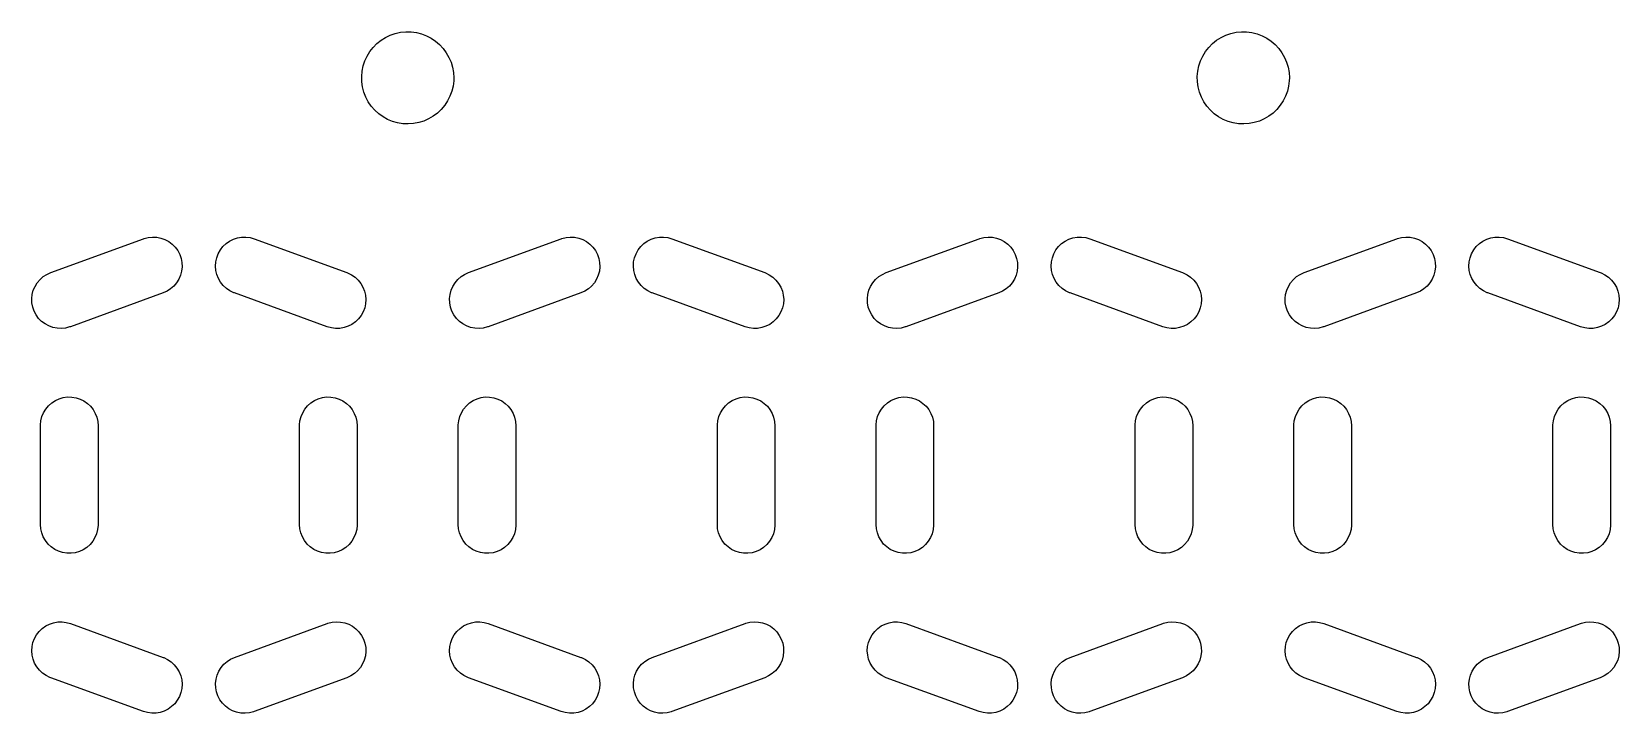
# Model space of a CAD drawing. Extents: x 15 to 417, y -163 to -100.
# Drawn here: x 218.4 to 315, y -141.5 to -100.1 of the extents above; entities that cross this region are included whole.
import ezdxf

# ---------------------------------------------------------------- set-up
doc = ezdxf.new("R2010")
doc.units = 0
doc.layers.add('BLACK', color=7, linetype='CONTINUOUS')

msp = doc.modelspace()

# ---------------------------------------------------------------- linework, layer by layer
at = {"layer": 'BLACK', "linetype": 'CONTINUOUS'}
for p, q in [((239.951, -100.416), (240.242, -100.278)), ((240.242, -100.278), (240.547, -100.173)), ((240.547, -100.173), (240.862, -100.104)), ((240.862, -100.104), (241.183, -100.072)), ((241.183, -100.072), (241.505, -100.078)), ((241.505, -100.078), (241.825, -100.12)), ((241.825, -100.12), (242.137, -100.198)), ((242.137, -100.198), (242.439, -100.312)), ((242.439, -100.312), (242.725, -100.46)), ((290.751, -100.416), (291.042, -100.278)), ((291.042, -100.278), (291.347, -100.173)), ((291.347, -100.173), (291.662, -100.104)), ((291.662, -100.104), (291.983, -100.072)), ((291.983, -100.072), (292.305, -100.078)), ((292.305, -100.078), (292.625, -100.12)), ((292.625, -100.12), (292.937, -100.198)), ((292.937, -100.198), (293.239, -100.312)), ((293.239, -100.312), (293.525, -100.46)), ((238.832, -101.547), (239.001, -101.272)), ((239.001, -101.272), (239.2, -101.018)), ((239.2, -101.018), (239.426, -100.789)), ((239.426, -100.789), (239.678, -100.588)), ((239.678, -100.588), (239.951, -100.416)), ((242.725, -100.46), (242.993, -100.64)), ((242.993, -100.64), (243.238, -100.849)), ((243.238, -100.849), (243.457, -101.085)), ((243.457, -101.085), (243.648, -101.345)), ((289.632, -101.547), (289.801, -101.272)), ((289.801, -101.272), (290, -101.018)), ((290, -101.018), (290.226, -100.789)), ((290.226, -100.789), (290.478, -100.588)), ((290.478, -100.588), (290.751, -100.416)), ((293.525, -100.46), (293.793, -100.64)), ((293.793, -100.64), (294.038, -100.849)), ((294.038, -100.849), (294.257, -101.085)), ((294.257, -101.085), (294.448, -101.345)), ((238.53, -102.461), (238.595, -102.145)), ((238.595, -102.145), (238.697, -101.839)), ((238.697, -101.839), (238.832, -101.547)), ((243.648, -101.345), (243.808, -101.625)), ((243.808, -101.625), (243.934, -101.922)), ((243.934, -101.922), (244.026, -102.231)), ((244.026, -102.231), (244.081, -102.548)), ((289.33, -102.461), (289.395, -102.145)), ((289.395, -102.145), (289.497, -101.839)), ((289.497, -101.839), (289.632, -101.547)), ((294.448, -101.345), (294.608, -101.625)), ((294.608, -101.625), (294.734, -101.922)), ((294.734, -101.922), (294.826, -102.231)), ((294.826, -102.231), (294.881, -102.548)), ((238.501, -102.782), (238.53, -102.461)), ((238.51, -103.104), (238.501, -102.782)), ((238.555, -103.423), (238.51, -103.104)), ((244.094, -103.046), (244.056, -103.366)), ((244.081, -102.548), (244.1, -102.87)), ((244.1, -102.87), (244.094, -103.046)), ((289.301, -102.782), (289.33, -102.461)), ((289.31, -103.104), (289.301, -102.782)), ((289.355, -103.423), (289.31, -103.104)), ((294.894, -103.046), (294.856, -103.366)), ((294.881, -102.548), (294.9, -102.87)), ((294.9, -102.87), (294.894, -103.046)), ((238.637, -103.735), (238.555, -103.423)), ((238.754, -104.036), (238.637, -103.735)), ((238.905, -104.32), (238.754, -104.036)), ((243.87, -103.982), (243.725, -104.27)), ((243.98, -103.679), (243.87, -103.982)), ((244.056, -103.366), (243.98, -103.679)), ((289.437, -103.735), (289.355, -103.423)), ((289.554, -104.036), (289.437, -103.735)), ((289.705, -104.32), (289.554, -104.036)), ((294.67, -103.982), (294.525, -104.27)), ((294.78, -103.679), (294.67, -103.982)), ((294.856, -103.366), (294.78, -103.679)), ((239.088, -104.586), (238.905, -104.32)), ((239.299, -104.829), (239.088, -104.586)), ((239.538, -105.046), (239.299, -104.829)), ((239.8, -105.234), (239.538, -105.046)), ((243.107, -105.009), (242.849, -105.202)), ((243.341, -104.787), (243.107, -105.009)), ((243.548, -104.539), (243.341, -104.787)), ((243.725, -104.27), (243.548, -104.539)), ((289.888, -104.586), (289.705, -104.32)), ((290.099, -104.829), (289.888, -104.586)), ((290.338, -105.046), (290.099, -104.829)), ((290.6, -105.234), (290.338, -105.046)), ((293.907, -105.009), (293.649, -105.202)), ((294.141, -104.787), (293.907, -105.009)), ((294.348, -104.539), (294.141, -104.787)), ((294.525, -104.27), (294.348, -104.539)), ((240.081, -105.391), (239.8, -105.234)), ((240.379, -105.514), (240.081, -105.391)), ((240.689, -105.603), (240.379, -105.514)), ((241.007, -105.655), (240.689, -105.603)), ((241.329, -105.67), (241.007, -105.655)), ((241.651, -105.648), (241.329, -105.67)), ((241.968, -105.589), (241.651, -105.648)), ((242.276, -105.494), (241.968, -105.589)), ((242.571, -105.365), (242.276, -105.494)), ((242.849, -105.202), (242.571, -105.365)), ((290.881, -105.391), (290.6, -105.234)), ((291.179, -105.514), (290.881, -105.391)), ((291.489, -105.603), (291.179, -105.514)), ((291.807, -105.655), (291.489, -105.603)), ((292.129, -105.67), (291.807, -105.655)), ((292.451, -105.648), (292.129, -105.67)), ((292.768, -105.589), (292.451, -105.648)), ((293.076, -105.494), (292.768, -105.589)), ((293.371, -105.365), (293.076, -105.494)), ((293.649, -105.202), (293.371, -105.365)), ((219.594, -114.698), (225.233, -112.645)), ((225.233, -112.645), (225.276, -112.63)), ((225.276, -112.63), (225.527, -112.567)), ((225.527, -112.567), (225.785, -112.541)), ((225.785, -112.541), (226.044, -112.553)), ((226.044, -112.553), (226.299, -112.604)), ((226.299, -112.604), (226.543, -112.691)), ((226.543, -112.691), (226.771, -112.814)), ((226.771, -112.814), (226.979, -112.969)), ((230.256, -112.94), (230.468, -112.79)), ((230.468, -112.79), (230.699, -112.673)), ((230.699, -112.673), (230.946, -112.592)), ((230.946, -112.592), (231.201, -112.548)), ((231.201, -112.548), (231.461, -112.542)), ((231.461, -112.542), (231.718, -112.575)), ((231.718, -112.575), (231.967, -112.645)), ((231.967, -112.645), (237.606, -114.698)), ((244.994, -114.698), (250.633, -112.645)), ((250.633, -112.645), (250.676, -112.63)), ((250.676, -112.63), (250.927, -112.567)), ((250.927, -112.567), (251.185, -112.541)), ((251.185, -112.541), (251.444, -112.553)), ((251.444, -112.553), (251.699, -112.604)), ((251.699, -112.604), (251.943, -112.691)), ((251.943, -112.691), (252.171, -112.814)), ((252.171, -112.814), (252.379, -112.969)), ((255.656, -112.94), (255.868, -112.79)), ((255.868, -112.79), (256.099, -112.673)), ((256.099, -112.673), (256.346, -112.592)), ((256.346, -112.592), (256.601, -112.548)), ((256.601, -112.548), (256.861, -112.542)), ((256.861, -112.542), (257.118, -112.575)), ((257.118, -112.575), (257.367, -112.645)), ((257.367, -112.645), (263.006, -114.698)), ((270.394, -114.698), (276.033, -112.645)), ((276.033, -112.645), (276.076, -112.63)), ((276.076, -112.63), (276.327, -112.567)), ((276.327, -112.567), (276.585, -112.541)), ((276.585, -112.541), (276.844, -112.553)), ((276.844, -112.553), (277.099, -112.604)), ((277.099, -112.604), (277.343, -112.691)), ((277.343, -112.691), (277.571, -112.814)), ((277.571, -112.814), (277.779, -112.969)), ((281.056, -112.94), (281.268, -112.79)), ((281.268, -112.79), (281.499, -112.673)), ((281.499, -112.673), (281.746, -112.592)), ((281.746, -112.592), (282.001, -112.548)), ((282.001, -112.548), (282.261, -112.542)), ((282.261, -112.542), (282.518, -112.575)), ((282.518, -112.575), (282.767, -112.645)), ((282.767, -112.645), (288.406, -114.698)), ((295.794, -114.698), (301.433, -112.645)), ((301.433, -112.645), (301.476, -112.63)), ((301.476, -112.63), (301.727, -112.567)), ((301.727, -112.567), (301.985, -112.541)), ((301.985, -112.541), (302.244, -112.553)), ((302.244, -112.553), (302.499, -112.604)), ((302.499, -112.604), (302.743, -112.691)), ((302.743, -112.691), (302.971, -112.814)), ((302.971, -112.814), (303.179, -112.969)), ((306.456, -112.94), (306.668, -112.79)), ((306.668, -112.79), (306.899, -112.673)), ((306.899, -112.673), (307.146, -112.592)), ((307.146, -112.592), (307.401, -112.548)), ((307.401, -112.548), (307.661, -112.542)), ((307.661, -112.542), (307.918, -112.575)), ((307.918, -112.575), (308.167, -112.645)), ((308.167, -112.645), (313.806, -114.698)), ((226.979, -112.969), (227.162, -113.153)), ((227.162, -113.153), (227.315, -113.363)), ((227.315, -113.363), (227.436, -113.592)), ((227.436, -113.592), (227.521, -113.837)), ((227.521, -113.837), (227.57, -114.092)), ((229.636, -114.046), (229.691, -113.793)), ((229.691, -113.793), (229.783, -113.55)), ((229.783, -113.55), (229.91, -113.324)), ((229.91, -113.324), (230.068, -113.119)), ((230.068, -113.119), (230.256, -112.94)), ((252.379, -112.969), (252.562, -113.153)), ((252.562, -113.153), (252.715, -113.363)), ((252.715, -113.363), (252.836, -113.592)), ((252.836, -113.592), (252.921, -113.837)), ((252.921, -113.837), (252.97, -114.092)), ((255.036, -114.046), (255.091, -113.793)), ((255.091, -113.793), (255.183, -113.55)), ((255.183, -113.55), (255.31, -113.324)), ((255.31, -113.324), (255.468, -113.119)), ((255.468, -113.119), (255.656, -112.94)), ((277.779, -112.969), (277.962, -113.153)), ((277.962, -113.153), (278.115, -113.363)), ((278.115, -113.363), (278.236, -113.592)), ((278.236, -113.592), (278.321, -113.837)), ((278.321, -113.837), (278.37, -114.092)), ((280.436, -114.046), (280.491, -113.793)), ((280.491, -113.793), (280.583, -113.55)), ((280.583, -113.55), (280.71, -113.324)), ((280.71, -113.324), (280.868, -113.119)), ((280.868, -113.119), (281.056, -112.94)), ((303.179, -112.969), (303.362, -113.153)), ((303.362, -113.153), (303.515, -113.363)), ((303.515, -113.363), (303.636, -113.592)), ((303.636, -113.592), (303.721, -113.837)), ((303.721, -113.837), (303.77, -114.092)), ((305.836, -114.046), (305.891, -113.793)), ((305.891, -113.793), (305.983, -113.55)), ((305.983, -113.55), (306.11, -113.324)), ((306.11, -113.324), (306.268, -113.119)), ((306.268, -113.119), (306.456, -112.94)), ((219.14, -114.944), (219.358, -114.804)), ((219.358, -114.804), (219.594, -114.698)), ((227.552, -114.609), (227.486, -114.86)), ((227.58, -114.351), (227.552, -114.609)), ((227.57, -114.092), (227.58, -114.351)), ((229.619, -114.305), (229.636, -114.046)), ((229.64, -114.564), (229.619, -114.305)), ((229.7, -114.816), (229.64, -114.564)), ((229.796, -115.057), (229.7, -114.816)), ((237.606, -114.698), (237.648, -114.714)), ((237.648, -114.714), (237.882, -114.827)), ((237.882, -114.827), (238.096, -114.972)), ((244.54, -114.944), (244.758, -114.804)), ((244.758, -114.804), (244.994, -114.698)), ((252.952, -114.609), (252.886, -114.86)), ((252.98, -114.351), (252.952, -114.609)), ((252.97, -114.092), (252.98, -114.351)), ((255.019, -114.305), (255.036, -114.046)), ((255.04, -114.564), (255.019, -114.305)), ((255.1, -114.816), (255.04, -114.564)), ((255.196, -115.057), (255.1, -114.816)), ((263.006, -114.698), (263.048, -114.714)), ((263.048, -114.714), (263.282, -114.827)), ((263.282, -114.827), (263.496, -114.972)), ((269.94, -114.944), (270.158, -114.804)), ((270.158, -114.804), (270.394, -114.698)), ((278.352, -114.609), (278.286, -114.86)), ((278.38, -114.351), (278.352, -114.609)), ((278.37, -114.092), (278.38, -114.351)), ((280.419, -114.305), (280.436, -114.046)), ((280.44, -114.564), (280.419, -114.305)), ((280.5, -114.816), (280.44, -114.564)), ((280.596, -115.057), (280.5, -114.816)), ((288.406, -114.698), (288.448, -114.714)), ((288.448, -114.714), (288.682, -114.827)), ((288.682, -114.827), (288.896, -114.972)), ((295.34, -114.944), (295.558, -114.804)), ((295.558, -114.804), (295.794, -114.698)), ((303.752, -114.609), (303.686, -114.86)), ((303.78, -114.351), (303.752, -114.609)), ((303.77, -114.092), (303.78, -114.351)), ((305.819, -114.305), (305.836, -114.046)), ((305.84, -114.564), (305.819, -114.305)), ((305.9, -114.816), (305.84, -114.564)), ((305.996, -115.057), (305.9, -114.816)), ((313.806, -114.698), (313.848, -114.714)), ((313.848, -114.714), (314.082, -114.827)), ((314.082, -114.827), (314.296, -114.972)), ((218.472, -116.023), (218.538, -115.772)), ((218.538, -115.772), (218.641, -115.534)), ((218.641, -115.534), (218.777, -115.313)), ((218.777, -115.313), (218.945, -115.115)), ((218.945, -115.115), (219.14, -114.944)), ((226.884, -115.688), (226.666, -115.828)), ((227.079, -115.517), (226.884, -115.688)), ((227.247, -115.319), (227.079, -115.517)), ((227.383, -115.098), (227.247, -115.319)), ((227.486, -114.86), (227.383, -115.098)), ((229.927, -115.281), (229.796, -115.057)), ((230.089, -115.483), (229.927, -115.281)), ((230.28, -115.66), (230.089, -115.483)), ((230.494, -115.805), (230.28, -115.66)), ((230.728, -115.918), (230.494, -115.805)), ((238.096, -114.972), (238.287, -115.149)), ((238.287, -115.149), (238.449, -115.351)), ((238.449, -115.351), (238.58, -115.575)), ((238.58, -115.575), (238.676, -115.816)), ((238.676, -115.816), (238.736, -116.068)), ((243.872, -116.023), (243.938, -115.772)), ((243.938, -115.772), (244.041, -115.534)), ((244.041, -115.534), (244.177, -115.313)), ((244.177, -115.313), (244.345, -115.115)), ((244.345, -115.115), (244.54, -114.944)), ((252.284, -115.688), (252.066, -115.828)), ((252.479, -115.517), (252.284, -115.688)), ((252.647, -115.319), (252.479, -115.517)), ((252.783, -115.098), (252.647, -115.319)), ((252.886, -114.86), (252.783, -115.098)), ((255.327, -115.281), (255.196, -115.057)), ((255.489, -115.483), (255.327, -115.281)), ((255.68, -115.66), (255.489, -115.483)), ((255.894, -115.805), (255.68, -115.66)), ((256.128, -115.918), (255.894, -115.805)), ((263.496, -114.972), (263.687, -115.149)), ((263.687, -115.149), (263.849, -115.351)), ((263.849, -115.351), (263.98, -115.575)), ((263.98, -115.575), (264.076, -115.816)), ((264.076, -115.816), (264.136, -116.068)), ((269.272, -116.023), (269.338, -115.772)), ((269.338, -115.772), (269.441, -115.534)), ((269.441, -115.534), (269.577, -115.313)), ((269.577, -115.313), (269.745, -115.115)), ((269.745, -115.115), (269.94, -114.944)), ((277.684, -115.688), (277.466, -115.828)), ((277.879, -115.517), (277.684, -115.688)), ((278.047, -115.319), (277.879, -115.517)), ((278.183, -115.098), (278.047, -115.319)), ((278.286, -114.86), (278.183, -115.098)), ((280.727, -115.281), (280.596, -115.057)), ((280.889, -115.483), (280.727, -115.281)), ((281.08, -115.66), (280.889, -115.483)), ((281.294, -115.805), (281.08, -115.66)), ((281.528, -115.918), (281.294, -115.805)), ((288.896, -114.972), (289.087, -115.149)), ((289.087, -115.149), (289.249, -115.351)), ((289.249, -115.351), (289.38, -115.575)), ((289.38, -115.575), (289.476, -115.816)), ((289.476, -115.816), (289.536, -116.068)), ((294.672, -116.023), (294.738, -115.772)), ((294.738, -115.772), (294.841, -115.534)), ((294.841, -115.534), (294.977, -115.313)), ((294.977, -115.313), (295.145, -115.115)), ((295.145, -115.115), (295.34, -114.944)), ((303.084, -115.688), (302.866, -115.828)), ((303.279, -115.517), (303.084, -115.688)), ((303.447, -115.319), (303.279, -115.517)), ((303.583, -115.098), (303.447, -115.319)), ((303.686, -114.86), (303.583, -115.098)), ((306.127, -115.281), (305.996, -115.057)), ((306.289, -115.483), (306.127, -115.281)), ((306.48, -115.66), (306.289, -115.483)), ((306.694, -115.805), (306.48, -115.66)), ((306.928, -115.918), (306.694, -115.805)), ((314.296, -114.972), (314.487, -115.149)), ((314.487, -115.149), (314.649, -115.351)), ((314.649, -115.351), (314.78, -115.575)), ((314.78, -115.575), (314.876, -115.816)), ((314.876, -115.816), (314.936, -116.068)), ((218.444, -116.281), (218.472, -116.023)), ((218.454, -116.54), (218.444, -116.281)), ((218.503, -116.795), (218.454, -116.54)), ((226.43, -115.934), (220.791, -117.987)), ((226.666, -115.828), (226.43, -115.934)), ((230.77, -115.934), (230.728, -115.918)), ((236.409, -117.987), (230.77, -115.934)), ((238.74, -116.586), (238.685, -116.839)), ((238.736, -116.068), (238.757, -116.327)), ((238.757, -116.327), (238.74, -116.586)), ((243.844, -116.281), (243.872, -116.023)), ((243.854, -116.54), (243.844, -116.281)), ((243.903, -116.795), (243.854, -116.54)), ((251.83, -115.934), (246.191, -117.987)), ((252.066, -115.828), (251.83, -115.934)), ((256.17, -115.934), (256.128, -115.918)), ((261.809, -117.987), (256.17, -115.934)), ((264.14, -116.586), (264.085, -116.839)), ((264.136, -116.068), (264.157, -116.327)), ((264.157, -116.327), (264.14, -116.586)), ((269.244, -116.281), (269.272, -116.023)), ((269.254, -116.54), (269.244, -116.281)), ((269.303, -116.795), (269.254, -116.54)), ((277.23, -115.934), (271.591, -117.987)), ((277.466, -115.828), (277.23, -115.934)), ((281.57, -115.934), (281.528, -115.918)), ((287.209, -117.987), (281.57, -115.934)), ((289.54, -116.586), (289.485, -116.839)), ((289.536, -116.068), (289.557, -116.327)), ((289.557, -116.327), (289.54, -116.586)), ((294.644, -116.281), (294.672, -116.023)), ((294.654, -116.54), (294.644, -116.281)), ((294.703, -116.795), (294.654, -116.54)), ((302.63, -115.934), (296.991, -117.987)), ((302.866, -115.828), (302.63, -115.934)), ((306.97, -115.934), (306.928, -115.918)), ((312.609, -117.987), (306.97, -115.934)), ((314.94, -116.586), (314.885, -116.839)), ((314.936, -116.068), (314.957, -116.327)), ((314.957, -116.327), (314.94, -116.586)), ((218.588, -117.04), (218.503, -116.795)), ((218.709, -117.269), (218.588, -117.04)), ((218.862, -117.479), (218.709, -117.269)), ((219.045, -117.663), (218.862, -117.479)), ((219.253, -117.818), (219.045, -117.663)), ((238.12, -117.692), (237.908, -117.842)), ((238.308, -117.513), (238.12, -117.692)), ((238.466, -117.308), (238.308, -117.513)), ((238.593, -117.082), (238.466, -117.308)), ((238.685, -116.839), (238.593, -117.082)), ((243.988, -117.04), (243.903, -116.795)), ((244.109, -117.269), (243.988, -117.04)), ((244.262, -117.479), (244.109, -117.269)), ((244.445, -117.663), (244.262, -117.479)), ((244.653, -117.818), (244.445, -117.663)), ((263.52, -117.692), (263.308, -117.842)), ((263.708, -117.513), (263.52, -117.692)), ((263.866, -117.308), (263.708, -117.513)), ((263.993, -117.082), (263.866, -117.308)), ((264.085, -116.839), (263.993, -117.082)), ((269.388, -117.04), (269.303, -116.795)), ((269.509, -117.269), (269.388, -117.04)), ((269.662, -117.479), (269.509, -117.269)), ((269.845, -117.663), (269.662, -117.479)), ((270.053, -117.818), (269.845, -117.663)), ((288.92, -117.692), (288.708, -117.842)), ((289.108, -117.513), (288.92, -117.692)), ((289.266, -117.308), (289.108, -117.513)), ((289.393, -117.082), (289.266, -117.308)), ((289.485, -116.839), (289.393, -117.082)), ((294.788, -117.04), (294.703, -116.795)), ((294.909, -117.269), (294.788, -117.04)), ((295.062, -117.479), (294.909, -117.269)), ((295.245, -117.663), (295.062, -117.479)), ((295.453, -117.818), (295.245, -117.663)), ((314.32, -117.692), (314.108, -117.842)), ((314.508, -117.513), (314.32, -117.692)), ((314.666, -117.308), (314.508, -117.513)), ((314.793, -117.082), (314.666, -117.308)), ((314.885, -116.839), (314.793, -117.082)), ((219.481, -117.941), (219.253, -117.818)), ((219.725, -118.028), (219.481, -117.941)), ((219.98, -118.079), (219.725, -118.028)), ((220.239, -118.091), (219.98, -118.079)), ((220.497, -118.065), (220.239, -118.091)), ((220.748, -118.002), (220.497, -118.065)), ((220.791, -117.987), (220.748, -118.002)), ((236.658, -118.057), (236.409, -117.987)), ((236.915, -118.09), (236.658, -118.057)), ((237.175, -118.084), (236.915, -118.09)), ((237.43, -118.04), (237.175, -118.084)), ((237.677, -117.959), (237.43, -118.04)), ((237.908, -117.842), (237.677, -117.959)), ((244.881, -117.941), (244.653, -117.818)), ((245.125, -118.028), (244.881, -117.941)), ((245.38, -118.079), (245.125, -118.028)), ((245.639, -118.091), (245.38, -118.079)), ((245.897, -118.065), (245.639, -118.091)), ((246.148, -118.002), (245.897, -118.065)), ((246.191, -117.987), (246.148, -118.002)), ((262.058, -118.057), (261.809, -117.987)), ((262.315, -118.09), (262.058, -118.057)), ((262.575, -118.084), (262.315, -118.09)), ((262.83, -118.04), (262.575, -118.084)), ((263.077, -117.959), (262.83, -118.04)), ((263.308, -117.842), (263.077, -117.959)), ((270.281, -117.941), (270.053, -117.818)), ((270.525, -118.028), (270.281, -117.941)), ((270.78, -118.079), (270.525, -118.028)), ((271.039, -118.091), (270.78, -118.079)), ((271.297, -118.065), (271.039, -118.091)), ((271.548, -118.002), (271.297, -118.065)), ((271.591, -117.987), (271.548, -118.002)), ((287.458, -118.057), (287.209, -117.987)), ((287.715, -118.09), (287.458, -118.057)), ((287.975, -118.084), (287.715, -118.09)), ((288.23, -118.04), (287.975, -118.084)), ((288.477, -117.959), (288.23, -118.04)), ((288.708, -117.842), (288.477, -117.959)), ((295.681, -117.941), (295.453, -117.818)), ((295.925, -118.028), (295.681, -117.941)), ((296.18, -118.079), (295.925, -118.028)), ((296.439, -118.091), (296.18, -118.079)), ((296.697, -118.065), (296.439, -118.091)), ((296.948, -118.002), (296.697, -118.065)), ((296.991, -117.987), (296.948, -118.002)), ((312.858, -118.057), (312.609, -117.987)), ((313.115, -118.09), (312.858, -118.057)), ((313.375, -118.084), (313.115, -118.09)), ((313.63, -118.04), (313.375, -118.084)), ((313.877, -117.959), (313.63, -118.04)), ((314.108, -117.842), (313.877, -117.959)), ((219.661, -122.612), (219.878, -122.469)), ((219.878, -122.469), (220.113, -122.361)), ((220.113, -122.361), (220.362, -122.288)), ((220.362, -122.288), (220.619, -122.253)), ((220.619, -122.253), (220.879, -122.257)), ((220.879, -122.257), (221.135, -122.298)), ((221.135, -122.298), (221.382, -122.377)), ((221.382, -122.377), (221.614, -122.492)), ((221.614, -122.492), (221.827, -122.64)), ((235.409, -122.612), (235.626, -122.469)), ((235.626, -122.469), (235.861, -122.361)), ((235.861, -122.361), (236.11, -122.288)), ((236.11, -122.288), (236.367, -122.253)), ((236.367, -122.253), (236.627, -122.257)), ((236.627, -122.257), (236.883, -122.298)), ((236.883, -122.298), (237.13, -122.377)), ((237.13, -122.377), (237.362, -122.492)), ((237.362, -122.492), (237.575, -122.64)), ((245.061, -122.612), (245.278, -122.469)), ((245.278, -122.469), (245.513, -122.361)), ((245.513, -122.361), (245.762, -122.288)), ((245.762, -122.288), (246.019, -122.253)), ((246.019, -122.253), (246.279, -122.257)), ((246.279, -122.257), (246.535, -122.298)), ((246.535, -122.298), (246.782, -122.377)), ((246.782, -122.377), (247.014, -122.492)), ((247.014, -122.492), (247.227, -122.64)), ((260.809, -122.612), (261.026, -122.469)), ((261.026, -122.469), (261.261, -122.361)), ((261.261, -122.361), (261.51, -122.288)), ((261.51, -122.288), (261.767, -122.253)), ((261.767, -122.253), (262.027, -122.257)), ((262.027, -122.257), (262.283, -122.298)), ((262.283, -122.298), (262.53, -122.377)), ((262.53, -122.377), (262.762, -122.492)), ((262.762, -122.492), (262.975, -122.64)), ((270.461, -122.612), (270.678, -122.469)), ((270.678, -122.469), (270.913, -122.361)), ((270.913, -122.361), (271.162, -122.288)), ((271.162, -122.288), (271.419, -122.253)), ((271.419, -122.253), (271.679, -122.257)), ((271.679, -122.257), (271.935, -122.298)), ((271.935, -122.298), (272.182, -122.377)), ((272.182, -122.377), (272.414, -122.492)), ((272.414, -122.492), (272.627, -122.64)), ((286.209, -122.612), (286.426, -122.469)), ((286.426, -122.469), (286.661, -122.361)), ((286.661, -122.361), (286.91, -122.288)), ((286.91, -122.288), (287.167, -122.253)), ((287.167, -122.253), (287.427, -122.257)), ((287.427, -122.257), (287.683, -122.298)), ((287.683, -122.298), (287.93, -122.377)), ((287.93, -122.377), (288.162, -122.492)), ((288.162, -122.492), (288.375, -122.64)), ((295.861, -122.612), (296.078, -122.469)), ((296.078, -122.469), (296.313, -122.361)), ((296.313, -122.361), (296.562, -122.288)), ((296.562, -122.288), (296.819, -122.253)), ((296.819, -122.253), (297.079, -122.257)), ((297.079, -122.257), (297.335, -122.298)), ((297.335, -122.298), (297.582, -122.377)), ((297.582, -122.377), (297.814, -122.492)), ((297.814, -122.492), (298.027, -122.64)), ((311.609, -122.612), (311.826, -122.469)), ((311.826, -122.469), (312.061, -122.361)), ((312.061, -122.361), (312.31, -122.288)), ((312.31, -122.288), (312.567, -122.253)), ((312.567, -122.253), (312.827, -122.257)), ((312.827, -122.257), (313.083, -122.298)), ((313.083, -122.298), (313.33, -122.377)), ((313.33, -122.377), (313.562, -122.492)), ((313.562, -122.492), (313.775, -122.64)), ((219.003, -123.696), (219.066, -123.445)), ((219.066, -123.445), (219.167, -123.206)), ((219.167, -123.206), (219.301, -122.984)), ((219.301, -122.984), (219.467, -122.784)), ((219.467, -122.784), (219.661, -122.612)), ((221.827, -122.64), (222.016, -122.818)), ((222.016, -122.818), (222.177, -123.021)), ((222.177, -123.021), (222.306, -123.247)), ((222.306, -123.247), (222.4, -123.488)), ((222.4, -123.488), (222.457, -123.741)), ((234.751, -123.696), (234.814, -123.445)), ((234.814, -123.445), (234.915, -123.206)), ((234.915, -123.206), (235.049, -122.984)), ((235.049, -122.984), (235.215, -122.784)), ((235.215, -122.784), (235.409, -122.612)), ((237.575, -122.64), (237.764, -122.818)), ((237.764, -122.818), (237.925, -123.021)), ((237.925, -123.021), (238.054, -123.247)), ((238.054, -123.247), (238.148, -123.488)), ((238.148, -123.488), (238.205, -123.741)), ((244.403, -123.696), (244.466, -123.445)), ((244.466, -123.445), (244.567, -123.206)), ((244.567, -123.206), (244.701, -122.984)), ((244.701, -122.984), (244.867, -122.784)), ((244.867, -122.784), (245.061, -122.612)), ((247.227, -122.64), (247.416, -122.818)), ((247.416, -122.818), (247.577, -123.021)), ((247.577, -123.021), (247.706, -123.247)), ((247.706, -123.247), (247.8, -123.488)), ((247.8, -123.488), (247.857, -123.741)), ((260.151, -123.696), (260.214, -123.445)), ((260.214, -123.445), (260.315, -123.206)), ((260.315, -123.206), (260.449, -122.984)), ((260.449, -122.984), (260.615, -122.784)), ((260.615, -122.784), (260.809, -122.612)), ((262.975, -122.64), (263.164, -122.818)), ((263.164, -122.818), (263.325, -123.021)), ((263.325, -123.021), (263.454, -123.247)), ((263.454, -123.247), (263.548, -123.488)), ((263.548, -123.488), (263.605, -123.741)), ((269.803, -123.696), (269.866, -123.445)), ((269.866, -123.445), (269.967, -123.206)), ((269.967, -123.206), (270.101, -122.984)), ((270.101, -122.984), (270.267, -122.784)), ((270.267, -122.784), (270.461, -122.612)), ((272.627, -122.64), (272.816, -122.818)), ((272.816, -122.818), (272.977, -123.021)), ((272.977, -123.021), (273.106, -123.247)), ((273.106, -123.247), (273.2, -123.488)), ((273.2, -123.488), (273.257, -123.741)), ((285.551, -123.696), (285.614, -123.445)), ((285.614, -123.445), (285.715, -123.206)), ((285.715, -123.206), (285.849, -122.984)), ((285.849, -122.984), (286.015, -122.784)), ((286.015, -122.784), (286.209, -122.612)), ((288.375, -122.64), (288.564, -122.818)), ((288.564, -122.818), (288.725, -123.021)), ((288.725, -123.021), (288.854, -123.247)), ((288.854, -123.247), (288.948, -123.488)), ((288.948, -123.488), (289.005, -123.741)), ((295.203, -123.696), (295.266, -123.445)), ((295.266, -123.445), (295.367, -123.206)), ((295.367, -123.206), (295.501, -122.984)), ((295.501, -122.984), (295.667, -122.784)), ((295.667, -122.784), (295.861, -122.612)), ((298.027, -122.64), (298.216, -122.818)), ((298.216, -122.818), (298.377, -123.021)), ((298.377, -123.021), (298.506, -123.247)), ((298.506, -123.247), (298.6, -123.488)), ((298.6, -123.488), (298.657, -123.741)), ((310.951, -123.696), (311.014, -123.445)), ((311.014, -123.445), (311.115, -123.206)), ((311.115, -123.206), (311.249, -122.984)), ((311.249, -122.984), (311.415, -122.784)), ((311.415, -122.784), (311.609, -122.612)), ((313.775, -122.64), (313.964, -122.818)), ((313.964, -122.818), (314.125, -123.021)), ((314.125, -123.021), (314.254, -123.247)), ((314.254, -123.247), (314.348, -123.488)), ((314.348, -123.488), (314.405, -123.741)), ((218.976, -124), (218.977, -123.954)), ((218.976, -130), (218.976, -124)), ((218.977, -123.954), (219.003, -123.696)), ((222.457, -123.741), (222.476, -124)), ((222.476, -124), (222.476, -130)), ((234.724, -124), (234.725, -123.954)), ((234.724, -130), (234.724, -124)), ((234.725, -123.954), (234.751, -123.696)), ((238.205, -123.741), (238.224, -124)), ((238.224, -124), (238.224, -130)), ((244.376, -124), (244.377, -123.954)), ((244.376, -130), (244.376, -124)), ((244.377, -123.954), (244.403, -123.696)), ((247.857, -123.741), (247.876, -124)), ((247.876, -124), (247.876, -130)), ((260.124, -124), (260.125, -123.954)), ((260.124, -130), (260.124, -124)), ((260.125, -123.954), (260.151, -123.696)), ((263.605, -123.741), (263.624, -124)), ((263.624, -124), (263.624, -130)), ((269.776, -124), (269.777, -123.954)), ((269.776, -130), (269.776, -124)), ((269.777, -123.954), (269.803, -123.696)), ((273.257, -123.741), (273.276, -124)), ((273.276, -124), (273.276, -130)), ((285.524, -124), (285.525, -123.954)), ((285.524, -130), (285.524, -124)), ((285.525, -123.954), (285.551, -123.696)), ((289.005, -123.741), (289.024, -124)), ((289.024, -124), (289.024, -130)), ((295.176, -124), (295.177, -123.954)), ((295.176, -130), (295.176, -124)), ((295.177, -123.954), (295.203, -123.696)), ((298.657, -123.741), (298.676, -124)), ((298.676, -124), (298.676, -130)), ((310.924, -124), (310.925, -123.954)), ((310.924, -130), (310.924, -124)), ((310.925, -123.954), (310.951, -123.696)), ((314.405, -123.741), (314.424, -124)), ((314.424, -124), (314.424, -130)), ((218.995, -130.259), (218.976, -130)), ((219.052, -130.512), (218.995, -130.259)), ((222.475, -130.046), (222.449, -130.304)), ((222.476, -130), (222.475, -130.046)), ((234.743, -130.259), (234.724, -130)), ((234.8, -130.512), (234.743, -130.259)), ((238.223, -130.046), (238.197, -130.304)), ((238.224, -130), (238.223, -130.046)), ((244.395, -130.259), (244.376, -130)), ((244.452, -130.512), (244.395, -130.259)), ((247.875, -130.046), (247.849, -130.304)), ((247.876, -130), (247.875, -130.046)), ((260.143, -130.259), (260.124, -130)), ((260.2, -130.512), (260.143, -130.259)), ((263.623, -130.046), (263.597, -130.304)), ((263.624, -130), (263.623, -130.046)), ((269.795, -130.259), (269.776, -130)), ((269.852, -130.512), (269.795, -130.259)), ((273.275, -130.046), (273.249, -130.304)), ((273.276, -130), (273.275, -130.046)), ((285.543, -130.259), (285.524, -130)), ((285.6, -130.512), (285.543, -130.259)), ((289.023, -130.046), (288.997, -130.304)), ((289.024, -130), (289.023, -130.046)), ((295.195, -130.259), (295.176, -130)), ((295.252, -130.512), (295.195, -130.259)), ((298.675, -130.046), (298.649, -130.304)), ((298.676, -130), (298.675, -130.046)), ((310.943, -130.259), (310.924, -130)), ((311, -130.512), (310.943, -130.259)), ((314.423, -130.046), (314.397, -130.304)), ((314.424, -130), (314.423, -130.046)), ((219.146, -130.753), (219.052, -130.512)), ((219.275, -130.979), (219.146, -130.753)), ((219.436, -131.182), (219.275, -130.979)), ((219.625, -131.36), (219.436, -131.182)), ((221.985, -131.216), (221.791, -131.388)), ((222.151, -131.016), (221.985, -131.216)), ((222.285, -130.794), (222.151, -131.016)), ((222.386, -130.555), (222.285, -130.794)), ((222.449, -130.304), (222.386, -130.555)), ((234.894, -130.753), (234.8, -130.512)), ((235.023, -130.979), (234.894, -130.753)), ((235.184, -131.182), (235.023, -130.979)), ((235.373, -131.36), (235.184, -131.182)), ((237.733, -131.216), (237.539, -131.388)), ((237.899, -131.016), (237.733, -131.216)), ((238.033, -130.794), (237.899, -131.016)), ((238.134, -130.555), (238.033, -130.794)), ((238.197, -130.304), (238.134, -130.555)), ((244.546, -130.753), (244.452, -130.512)), ((244.675, -130.979), (244.546, -130.753)), ((244.836, -131.182), (244.675, -130.979)), ((245.025, -131.36), (244.836, -131.182)), ((247.385, -131.216), (247.191, -131.388)), ((247.551, -131.016), (247.385, -131.216)), ((247.685, -130.794), (247.551, -131.016)), ((247.786, -130.555), (247.685, -130.794)), ((247.849, -130.304), (247.786, -130.555)), ((260.294, -130.753), (260.2, -130.512)), ((260.423, -130.979), (260.294, -130.753)), ((260.584, -131.182), (260.423, -130.979)), ((260.773, -131.36), (260.584, -131.182)), ((263.133, -131.216), (262.939, -131.388)), ((263.299, -131.016), (263.133, -131.216)), ((263.433, -130.794), (263.299, -131.016)), ((263.534, -130.555), (263.433, -130.794)), ((263.597, -130.304), (263.534, -130.555)), ((269.946, -130.753), (269.852, -130.512)), ((270.075, -130.979), (269.946, -130.753)), ((270.236, -131.182), (270.075, -130.979)), ((270.425, -131.36), (270.236, -131.182)), ((272.785, -131.216), (272.591, -131.388)), ((272.951, -131.016), (272.785, -131.216)), ((273.085, -130.794), (272.951, -131.016)), ((273.186, -130.555), (273.085, -130.794)), ((273.249, -130.304), (273.186, -130.555)), ((285.694, -130.753), (285.6, -130.512)), ((285.823, -130.979), (285.694, -130.753)), ((285.984, -131.182), (285.823, -130.979)), ((286.173, -131.36), (285.984, -131.182)), ((288.533, -131.216), (288.339, -131.388)), ((288.699, -131.016), (288.533, -131.216)), ((288.833, -130.794), (288.699, -131.016)), ((288.934, -130.555), (288.833, -130.794)), ((288.997, -130.304), (288.934, -130.555)), ((295.346, -130.753), (295.252, -130.512)), ((295.475, -130.979), (295.346, -130.753)), ((295.636, -131.182), (295.475, -130.979)), ((295.825, -131.36), (295.636, -131.182)), ((298.185, -131.216), (297.991, -131.388)), ((298.351, -131.016), (298.185, -131.216)), ((298.485, -130.794), (298.351, -131.016)), ((298.586, -130.555), (298.485, -130.794)), ((298.649, -130.304), (298.586, -130.555)), ((311.094, -130.753), (311, -130.512)), ((311.223, -130.979), (311.094, -130.753)), ((311.384, -131.182), (311.223, -130.979)), ((311.573, -131.36), (311.384, -131.182)), ((313.933, -131.216), (313.739, -131.388)), ((314.099, -131.016), (313.933, -131.216)), ((314.233, -130.794), (314.099, -131.016)), ((314.334, -130.555), (314.233, -130.794)), ((314.397, -130.304), (314.334, -130.555)), ((219.838, -131.508), (219.625, -131.36)), ((220.07, -131.623), (219.838, -131.508)), ((220.317, -131.702), (220.07, -131.623)), ((220.573, -131.743), (220.317, -131.702)), ((220.833, -131.747), (220.573, -131.743)), ((221.09, -131.712), (220.833, -131.747)), ((221.339, -131.639), (221.09, -131.712)), ((221.574, -131.531), (221.339, -131.639)), ((221.791, -131.388), (221.574, -131.531)), ((235.586, -131.508), (235.373, -131.36)), ((235.818, -131.623), (235.586, -131.508)), ((236.065, -131.702), (235.818, -131.623)), ((236.321, -131.743), (236.065, -131.702)), ((236.581, -131.747), (236.321, -131.743)), ((236.838, -131.712), (236.581, -131.747)), ((237.087, -131.639), (236.838, -131.712)), ((237.322, -131.531), (237.087, -131.639)), ((237.539, -131.388), (237.322, -131.531)), ((245.238, -131.508), (245.025, -131.36)), ((245.47, -131.623), (245.238, -131.508)), ((245.717, -131.702), (245.47, -131.623)), ((245.973, -131.743), (245.717, -131.702)), ((246.233, -131.747), (245.973, -131.743)), ((246.49, -131.712), (246.233, -131.747)), ((246.739, -131.639), (246.49, -131.712)), ((246.974, -131.531), (246.739, -131.639)), ((247.191, -131.388), (246.974, -131.531)), ((260.986, -131.508), (260.773, -131.36)), ((261.218, -131.623), (260.986, -131.508)), ((261.465, -131.702), (261.218, -131.623)), ((261.721, -131.743), (261.465, -131.702)), ((261.981, -131.747), (261.721, -131.743)), ((262.238, -131.712), (261.981, -131.747)), ((262.487, -131.639), (262.238, -131.712)), ((262.722, -131.531), (262.487, -131.639)), ((262.939, -131.388), (262.722, -131.531)), ((270.638, -131.508), (270.425, -131.36)), ((270.87, -131.623), (270.638, -131.508)), ((271.117, -131.702), (270.87, -131.623)), ((271.373, -131.743), (271.117, -131.702)), ((271.633, -131.747), (271.373, -131.743)), ((271.89, -131.712), (271.633, -131.747)), ((272.139, -131.639), (271.89, -131.712)), ((272.374, -131.531), (272.139, -131.639)), ((272.591, -131.388), (272.374, -131.531)), ((286.386, -131.508), (286.173, -131.36)), ((286.618, -131.623), (286.386, -131.508)), ((286.865, -131.702), (286.618, -131.623)), ((287.121, -131.743), (286.865, -131.702)), ((287.381, -131.747), (287.121, -131.743)), ((287.638, -131.712), (287.381, -131.747)), ((287.887, -131.639), (287.638, -131.712)), ((288.122, -131.531), (287.887, -131.639)), ((288.339, -131.388), (288.122, -131.531)), ((296.038, -131.508), (295.825, -131.36)), ((296.27, -131.623), (296.038, -131.508)), ((296.517, -131.702), (296.27, -131.623)), ((296.773, -131.743), (296.517, -131.702)), ((297.033, -131.747), (296.773, -131.743)), ((297.29, -131.712), (297.033, -131.747)), ((297.539, -131.639), (297.29, -131.712)), ((297.774, -131.531), (297.539, -131.639)), ((297.991, -131.388), (297.774, -131.531)), ((311.786, -131.508), (311.573, -131.36)), ((312.018, -131.623), (311.786, -131.508)), ((312.265, -131.702), (312.018, -131.623)), ((312.521, -131.743), (312.265, -131.702)), ((312.781, -131.747), (312.521, -131.743)), ((313.038, -131.712), (312.781, -131.747)), ((313.287, -131.639), (313.038, -131.712)), ((313.522, -131.531), (313.287, -131.639)), ((313.739, -131.388), (313.522, -131.531)), ((219.292, -136.158), (219.523, -136.041)), ((219.523, -136.041), (219.77, -135.96)), ((219.77, -135.96), (220.025, -135.916)), ((220.025, -135.916), (220.285, -135.91)), ((220.285, -135.91), (220.542, -135.943)), ((220.542, -135.943), (220.791, -136.013)), ((220.791, -136.013), (226.43, -138.066)), ((230.77, -138.066), (236.409, -136.013)), ((236.409, -136.013), (236.452, -135.998)), ((236.452, -135.998), (236.703, -135.935)), ((236.703, -135.935), (236.961, -135.909)), ((236.961, -135.909), (237.22, -135.921)), ((237.22, -135.921), (237.475, -135.972)), ((237.475, -135.972), (237.719, -136.059)), ((237.719, -136.059), (237.947, -136.182)), ((244.692, -136.158), (244.923, -136.041)), ((244.923, -136.041), (245.17, -135.96)), ((245.17, -135.96), (245.425, -135.916)), ((245.425, -135.916), (245.685, -135.91)), ((245.685, -135.91), (245.942, -135.943)), ((245.942, -135.943), (246.191, -136.013)), ((246.191, -136.013), (251.83, -138.066)), ((256.17, -138.066), (261.809, -136.013)), ((261.809, -136.013), (261.852, -135.998)), ((261.852, -135.998), (262.103, -135.935)), ((262.103, -135.935), (262.361, -135.909)), ((262.361, -135.909), (262.62, -135.921)), ((262.62, -135.921), (262.875, -135.972)), ((262.875, -135.972), (263.119, -136.059)), ((263.119, -136.059), (263.347, -136.182)), ((270.092, -136.158), (270.323, -136.041)), ((270.323, -136.041), (270.57, -135.96)), ((270.57, -135.96), (270.825, -135.916)), ((270.825, -135.916), (271.085, -135.91)), ((271.085, -135.91), (271.342, -135.943)), ((271.342, -135.943), (271.591, -136.013)), ((271.591, -136.013), (277.23, -138.066)), ((281.57, -138.066), (287.209, -136.013)), ((287.209, -136.013), (287.252, -135.998)), ((287.252, -135.998), (287.503, -135.935)), ((287.503, -135.935), (287.761, -135.909)), ((287.761, -135.909), (288.02, -135.921)), ((288.02, -135.921), (288.275, -135.972)), ((288.275, -135.972), (288.519, -136.059)), ((288.519, -136.059), (288.747, -136.182)), ((295.492, -136.158), (295.723, -136.041)), ((295.723, -136.041), (295.97, -135.96)), ((295.97, -135.96), (296.225, -135.916)), ((296.225, -135.916), (296.485, -135.91)), ((296.485, -135.91), (296.742, -135.943)), ((296.742, -135.943), (296.991, -136.013)), ((296.991, -136.013), (302.63, -138.066)), ((306.97, -138.066), (312.609, -136.013)), ((312.609, -136.013), (312.652, -135.998)), ((312.652, -135.998), (312.903, -135.935)), ((312.903, -135.935), (313.161, -135.909)), ((313.161, -135.909), (313.42, -135.921)), ((313.42, -135.921), (313.675, -135.972)), ((313.675, -135.972), (313.919, -136.059)), ((313.919, -136.059), (314.147, -136.182)), ((218.515, -137.161), (218.607, -136.918)), ((218.607, -136.918), (218.734, -136.692)), ((218.734, -136.692), (218.892, -136.487)), ((218.892, -136.487), (219.08, -136.308)), ((219.08, -136.308), (219.292, -136.158)), ((237.947, -136.182), (238.155, -136.337)), ((238.155, -136.337), (238.338, -136.521)), ((238.338, -136.521), (238.491, -136.731)), ((238.491, -136.731), (238.612, -136.96)), ((238.612, -136.96), (238.697, -137.205)), ((243.915, -137.161), (244.007, -136.918)), ((244.007, -136.918), (244.134, -136.692)), ((244.134, -136.692), (244.292, -136.487)), ((244.292, -136.487), (244.48, -136.308)), ((244.48, -136.308), (244.692, -136.158)), ((263.347, -136.182), (263.555, -136.337)), ((263.555, -136.337), (263.738, -136.521)), ((263.738, -136.521), (263.891, -136.731)), ((263.891, -136.731), (264.012, -136.96)), ((264.012, -136.96), (264.097, -137.205)), ((269.315, -137.161), (269.407, -136.918)), ((269.407, -136.918), (269.534, -136.692)), ((269.534, -136.692), (269.692, -136.487)), ((269.692, -136.487), (269.88, -136.308)), ((269.88, -136.308), (270.092, -136.158)), ((288.747, -136.182), (288.955, -136.337)), ((288.955, -136.337), (289.138, -136.521)), ((289.138, -136.521), (289.291, -136.731)), ((289.291, -136.731), (289.412, -136.96)), ((289.412, -136.96), (289.497, -137.205)), ((294.715, -137.161), (294.807, -136.918)), ((294.807, -136.918), (294.934, -136.692)), ((294.934, -136.692), (295.092, -136.487)), ((295.092, -136.487), (295.28, -136.308)), ((295.28, -136.308), (295.492, -136.158)), ((314.147, -136.182), (314.355, -136.337)), ((314.355, -136.337), (314.538, -136.521)), ((314.538, -136.521), (314.691, -136.731)), ((314.691, -136.731), (314.812, -136.96)), ((314.812, -136.96), (314.897, -137.205)), ((218.443, -137.673), (218.46, -137.414)), ((218.464, -137.932), (218.443, -137.673)), ((218.46, -137.414), (218.515, -137.161)), ((218.524, -138.184), (218.464, -137.932)), ((238.728, -137.977), (238.662, -138.228)), ((238.697, -137.205), (238.746, -137.46)), ((238.756, -137.719), (238.728, -137.977)), ((238.746, -137.46), (238.756, -137.719)), ((243.843, -137.673), (243.86, -137.414)), ((243.864, -137.932), (243.843, -137.673)), ((243.86, -137.414), (243.915, -137.161)), ((243.924, -138.184), (243.864, -137.932)), ((264.128, -137.977), (264.062, -138.228)), ((264.097, -137.205), (264.146, -137.46)), ((264.156, -137.719), (264.128, -137.977)), ((264.146, -137.46), (264.156, -137.719)), ((269.243, -137.673), (269.26, -137.414)), ((269.264, -137.932), (269.243, -137.673)), ((269.26, -137.414), (269.315, -137.161)), ((269.324, -138.184), (269.264, -137.932)), ((289.528, -137.977), (289.462, -138.228)), ((289.497, -137.205), (289.546, -137.46)), ((289.556, -137.719), (289.528, -137.977)), ((289.546, -137.46), (289.556, -137.719)), ((294.643, -137.673), (294.66, -137.414)), ((294.664, -137.932), (294.643, -137.673)), ((294.66, -137.414), (294.715, -137.161)), ((294.724, -138.184), (294.664, -137.932)), ((314.928, -137.977), (314.862, -138.228)), ((314.897, -137.205), (314.946, -137.46)), ((314.956, -137.719), (314.928, -137.977)), ((314.946, -137.46), (314.956, -137.719)), ((218.62, -138.425), (218.524, -138.184)), ((218.751, -138.649), (218.62, -138.425)), ((218.913, -138.851), (218.751, -138.649)), ((219.104, -139.028), (218.913, -138.851)), ((226.43, -138.066), (226.472, -138.082)), ((226.472, -138.082), (226.706, -138.195)), ((226.706, -138.195), (226.92, -138.34)), ((226.92, -138.34), (227.111, -138.517)), ((227.111, -138.517), (227.273, -138.719)), ((227.273, -138.719), (227.404, -138.943)), ((227.404, -138.943), (227.5, -139.184)), ((229.714, -139.14), (229.817, -138.902)), ((229.817, -138.902), (229.953, -138.681)), ((229.953, -138.681), (230.121, -138.483)), ((230.121, -138.483), (230.316, -138.312)), ((230.316, -138.312), (230.534, -138.172)), ((230.534, -138.172), (230.77, -138.066)), ((238.255, -138.885), (238.06, -139.056)), ((238.423, -138.687), (238.255, -138.885)), ((238.559, -138.466), (238.423, -138.687)), ((238.662, -138.228), (238.559, -138.466)), ((244.02, -138.425), (243.924, -138.184)), ((244.151, -138.649), (244.02, -138.425)), ((244.313, -138.851), (244.151, -138.649)), ((244.504, -139.028), (244.313, -138.851)), ((251.83, -138.066), (251.872, -138.082)), ((251.872, -138.082), (252.106, -138.195)), ((252.106, -138.195), (252.32, -138.34)), ((252.32, -138.34), (252.511, -138.517)), ((252.511, -138.517), (252.673, -138.719)), ((252.673, -138.719), (252.804, -138.943)), ((252.804, -138.943), (252.9, -139.184)), ((255.114, -139.14), (255.217, -138.902)), ((255.217, -138.902), (255.353, -138.681)), ((255.353, -138.681), (255.521, -138.483)), ((255.521, -138.483), (255.716, -138.312)), ((255.716, -138.312), (255.934, -138.172)), ((255.934, -138.172), (256.17, -138.066)), ((263.655, -138.885), (263.46, -139.056)), ((263.823, -138.687), (263.655, -138.885)), ((263.959, -138.466), (263.823, -138.687)), ((264.062, -138.228), (263.959, -138.466)), ((269.42, -138.425), (269.324, -138.184)), ((269.551, -138.649), (269.42, -138.425)), ((269.713, -138.851), (269.551, -138.649)), ((269.904, -139.028), (269.713, -138.851)), ((277.23, -138.066), (277.272, -138.082)), ((277.272, -138.082), (277.506, -138.195)), ((277.506, -138.195), (277.72, -138.34)), ((277.72, -138.34), (277.911, -138.517)), ((277.911, -138.517), (278.073, -138.719)), ((278.073, -138.719), (278.204, -138.943)), ((278.204, -138.943), (278.3, -139.184)), ((280.514, -139.14), (280.617, -138.902)), ((280.617, -138.902), (280.753, -138.681)), ((280.753, -138.681), (280.921, -138.483)), ((280.921, -138.483), (281.116, -138.312)), ((281.116, -138.312), (281.334, -138.172)), ((281.334, -138.172), (281.57, -138.066)), ((289.055, -138.885), (288.86, -139.056)), ((289.223, -138.687), (289.055, -138.885)), ((289.359, -138.466), (289.223, -138.687)), ((289.462, -138.228), (289.359, -138.466)), ((294.82, -138.425), (294.724, -138.184)), ((294.951, -138.649), (294.82, -138.425)), ((295.113, -138.851), (294.951, -138.649)), ((295.304, -139.028), (295.113, -138.851)), ((302.63, -138.066), (302.672, -138.082)), ((302.672, -138.082), (302.906, -138.195)), ((302.906, -138.195), (303.12, -138.34)), ((303.12, -138.34), (303.311, -138.517)), ((303.311, -138.517), (303.473, -138.719)), ((303.473, -138.719), (303.604, -138.943)), ((303.604, -138.943), (303.7, -139.184)), ((305.914, -139.14), (306.017, -138.902)), ((306.017, -138.902), (306.153, -138.681)), ((306.153, -138.681), (306.321, -138.483)), ((306.321, -138.483), (306.516, -138.312)), ((306.516, -138.312), (306.734, -138.172)), ((306.734, -138.172), (306.97, -138.066)), ((314.455, -138.885), (314.26, -139.056)), ((314.623, -138.687), (314.455, -138.885)), ((314.759, -138.466), (314.623, -138.687)), ((314.862, -138.228), (314.759, -138.466)), ((219.318, -139.173), (219.104, -139.028)), ((219.552, -139.286), (219.318, -139.173)), ((219.594, -139.302), (219.552, -139.286)), ((225.233, -141.355), (219.594, -139.302)), ((227.5, -139.184), (227.56, -139.436)), ((227.56, -139.436), (227.581, -139.695)), ((227.581, -139.695), (227.564, -139.954)), ((229.62, -139.649), (229.648, -139.391)), ((229.63, -139.908), (229.62, -139.649)), ((229.679, -140.163), (229.63, -139.908)), ((229.648, -139.391), (229.714, -139.14)), ((237.606, -139.302), (231.967, -141.355)), ((237.842, -139.196), (237.606, -139.302)), ((238.06, -139.056), (237.842, -139.196)), ((244.718, -139.173), (244.504, -139.028)), ((244.952, -139.286), (244.718, -139.173)), ((244.994, -139.302), (244.952, -139.286)), ((250.633, -141.355), (244.994, -139.302)), ((252.9, -139.184), (252.96, -139.436)), ((252.96, -139.436), (252.981, -139.695)), ((252.981, -139.695), (252.964, -139.954)), ((255.02, -139.649), (255.048, -139.391)), ((255.03, -139.908), (255.02, -139.649)), ((255.079, -140.163), (255.03, -139.908)), ((255.048, -139.391), (255.114, -139.14)), ((263.006, -139.302), (257.367, -141.355)), ((263.242, -139.196), (263.006, -139.302)), ((263.46, -139.056), (263.242, -139.196)), ((270.118, -139.173), (269.904, -139.028)), ((270.352, -139.286), (270.118, -139.173)), ((270.394, -139.302), (270.352, -139.286)), ((276.033, -141.355), (270.394, -139.302)), ((278.3, -139.184), (278.36, -139.436)), ((278.36, -139.436), (278.381, -139.695)), ((278.381, -139.695), (278.364, -139.954)), ((280.42, -139.649), (280.448, -139.391)), ((280.43, -139.908), (280.42, -139.649)), ((280.479, -140.163), (280.43, -139.908)), ((280.448, -139.391), (280.514, -139.14)), ((288.406, -139.302), (282.767, -141.355)), ((288.642, -139.196), (288.406, -139.302)), ((288.86, -139.056), (288.642, -139.196)), ((295.518, -139.173), (295.304, -139.028)), ((295.752, -139.286), (295.518, -139.173)), ((295.794, -139.302), (295.752, -139.286)), ((301.433, -141.355), (295.794, -139.302)), ((303.7, -139.184), (303.76, -139.436)), ((303.76, -139.436), (303.781, -139.695)), ((303.781, -139.695), (303.764, -139.954)), ((305.82, -139.649), (305.848, -139.391)), ((305.83, -139.908), (305.82, -139.649)), ((305.879, -140.163), (305.83, -139.908)), ((305.848, -139.391), (305.914, -139.14)), ((313.806, -139.302), (308.167, -141.355)), ((314.042, -139.196), (313.806, -139.302)), ((314.26, -139.056), (314.042, -139.196)), ((227.132, -140.881), (226.944, -141.06)), ((227.29, -140.676), (227.132, -140.881)), ((227.417, -140.45), (227.29, -140.676)), ((227.509, -140.207), (227.417, -140.45)), ((227.564, -139.954), (227.509, -140.207)), ((229.764, -140.408), (229.679, -140.163)), ((229.885, -140.637), (229.764, -140.408)), ((230.038, -140.847), (229.885, -140.637)), ((230.221, -141.031), (230.038, -140.847)), ((252.532, -140.881), (252.344, -141.06)), ((252.69, -140.676), (252.532, -140.881)), ((252.817, -140.45), (252.69, -140.676)), ((252.909, -140.207), (252.817, -140.45)), ((252.964, -139.954), (252.909, -140.207)), ((255.164, -140.408), (255.079, -140.163)), ((255.285, -140.637), (255.164, -140.408)), ((255.438, -140.847), (255.285, -140.637)), ((255.621, -141.031), (255.438, -140.847)), ((277.932, -140.881), (277.744, -141.06)), ((278.09, -140.676), (277.932, -140.881)), ((278.217, -140.45), (278.09, -140.676)), ((278.309, -140.207), (278.217, -140.45)), ((278.364, -139.954), (278.309, -140.207)), ((280.564, -140.408), (280.479, -140.163)), ((280.685, -140.637), (280.564, -140.408)), ((280.838, -140.847), (280.685, -140.637)), ((281.021, -141.031), (280.838, -140.847)), ((303.332, -140.881), (303.144, -141.06)), ((303.49, -140.676), (303.332, -140.881)), ((303.617, -140.45), (303.49, -140.676)), ((303.709, -140.207), (303.617, -140.45)), ((303.764, -139.954), (303.709, -140.207)), ((305.964, -140.408), (305.879, -140.163)), ((306.085, -140.637), (305.964, -140.408)), ((306.238, -140.847), (306.085, -140.637)), ((306.421, -141.031), (306.238, -140.847)), ((225.482, -141.425), (225.233, -141.355)), ((225.739, -141.458), (225.482, -141.425)), ((225.999, -141.452), (225.739, -141.458)), ((226.254, -141.408), (225.999, -141.452)), ((226.501, -141.327), (226.254, -141.408)), ((226.732, -141.21), (226.501, -141.327)), ((226.944, -141.06), (226.732, -141.21)), ((230.429, -141.186), (230.221, -141.031)), ((230.657, -141.309), (230.429, -141.186)), ((230.901, -141.396), (230.657, -141.309)), ((231.156, -141.447), (230.901, -141.396)), ((231.415, -141.459), (231.156, -141.447)), ((231.673, -141.433), (231.415, -141.459)), ((231.924, -141.37), (231.673, -141.433)), ((231.967, -141.355), (231.924, -141.37)), ((250.882, -141.425), (250.633, -141.355)), ((251.139, -141.458), (250.882, -141.425)), ((251.399, -141.452), (251.139, -141.458)), ((251.654, -141.408), (251.399, -141.452)), ((251.901, -141.327), (251.654, -141.408)), ((252.132, -141.21), (251.901, -141.327)), ((252.344, -141.06), (252.132, -141.21)), ((255.829, -141.186), (255.621, -141.031)), ((256.057, -141.309), (255.829, -141.186)), ((256.301, -141.396), (256.057, -141.309)), ((256.556, -141.447), (256.301, -141.396)), ((256.815, -141.459), (256.556, -141.447)), ((257.073, -141.433), (256.815, -141.459)), ((257.324, -141.37), (257.073, -141.433)), ((257.367, -141.355), (257.324, -141.37)), ((276.282, -141.425), (276.033, -141.355)), ((276.539, -141.458), (276.282, -141.425)), ((276.799, -141.452), (276.539, -141.458)), ((277.054, -141.408), (276.799, -141.452)), ((277.301, -141.327), (277.054, -141.408)), ((277.532, -141.21), (277.301, -141.327)), ((277.744, -141.06), (277.532, -141.21)), ((281.229, -141.186), (281.021, -141.031)), ((281.457, -141.309), (281.229, -141.186)), ((281.701, -141.396), (281.457, -141.309)), ((281.956, -141.447), (281.701, -141.396)), ((282.215, -141.459), (281.956, -141.447)), ((282.473, -141.433), (282.215, -141.459)), ((282.724, -141.37), (282.473, -141.433)), ((282.767, -141.355), (282.724, -141.37)), ((301.682, -141.425), (301.433, -141.355)), ((301.939, -141.458), (301.682, -141.425)), ((302.199, -141.452), (301.939, -141.458)), ((302.454, -141.408), (302.199, -141.452)), ((302.701, -141.327), (302.454, -141.408)), ((302.932, -141.21), (302.701, -141.327)), ((303.144, -141.06), (302.932, -141.21)), ((306.629, -141.186), (306.421, -141.031)), ((306.857, -141.309), (306.629, -141.186)), ((307.101, -141.396), (306.857, -141.309)), ((307.356, -141.447), (307.101, -141.396)), ((307.615, -141.459), (307.356, -141.447)), ((307.873, -141.433), (307.615, -141.459)), ((308.124, -141.37), (307.873, -141.433)), ((308.167, -141.355), (308.124, -141.37))]:
    msp.add_line(p, q, dxfattribs=at)

doc.saveas('drawing.dxf')
